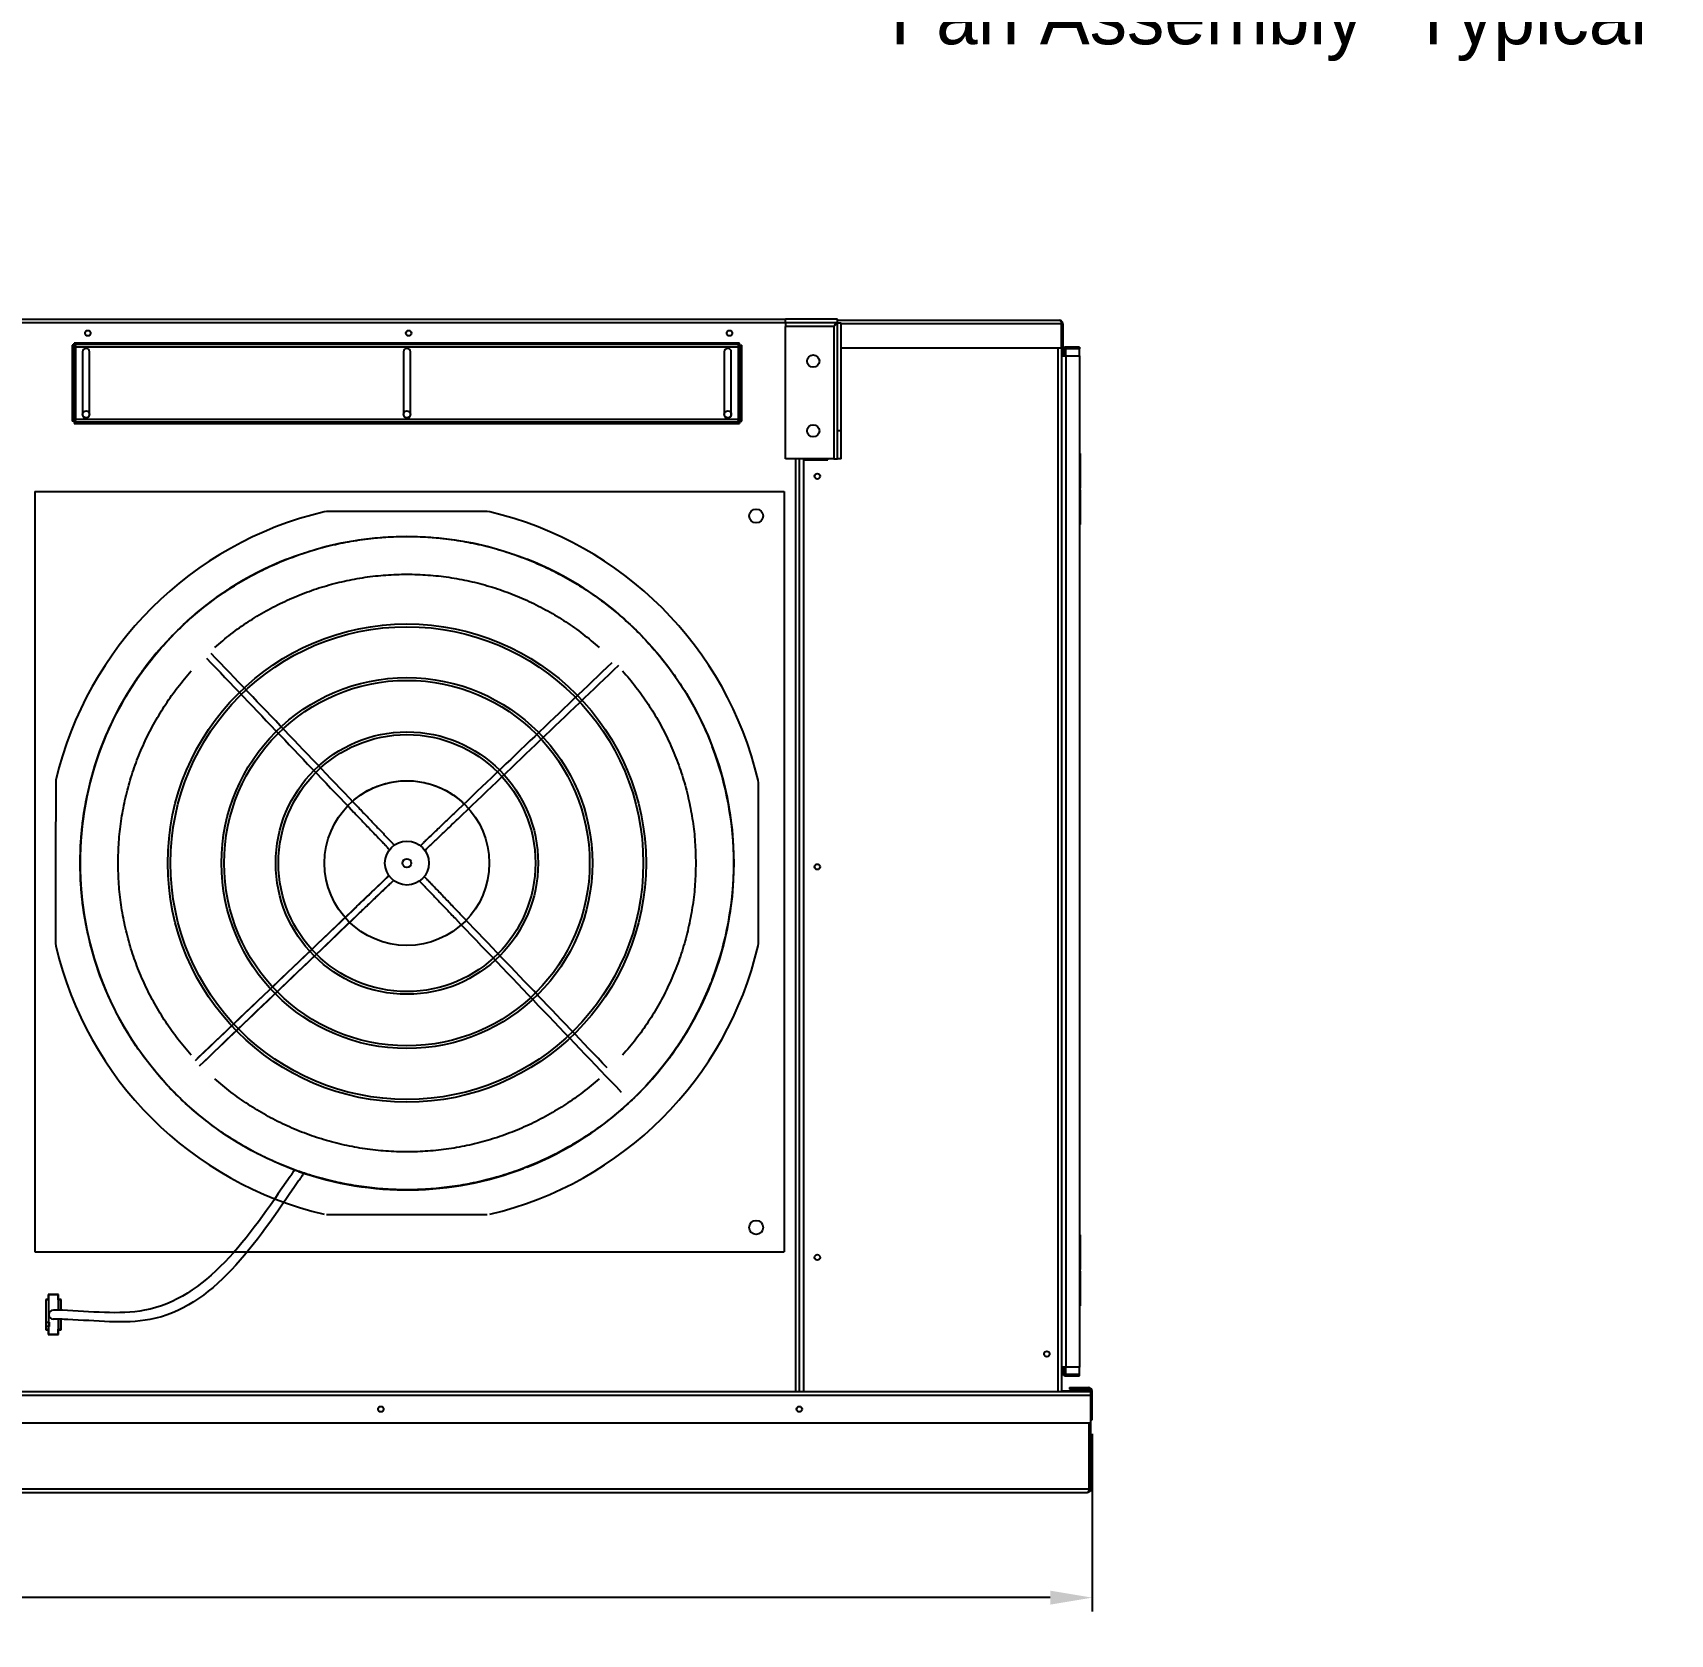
# Model space of a CAD drawing. Header units: inches. Extents: x 547 to 857, y 494 to 690.
# Drawn here: x 691.6 to 750.3, y 534.7 to 592.1 of the extents above; entities that cross this region are included whole.
import ezdxf
from ezdxf import colors
from ezdxf.entities.mleader import LeaderData, LeaderLine
from ezdxf.math import Vec2, Vec3

# ---------------------------------------------------------------- set-up
doc = ezdxf.new("R2010")
doc.units = ezdxf.units.IN
doc.header["$MEASUREMENT"] = 0
doc.header["$PDSIZE"] = -1
doc.linetypes.add('PHANTOM', pattern=[0.5, 0.25, -0.05, 0.05, -0.05, 0.05, -0.05])
doc.layers.add('Hingeable', color=7, linetype='PHANTOM')
doc.dimstyles.new('RAE Solutions', dxfattribs={"dimtxt": 2, "dimasz": 1.5, "dimexe": 0.5, "dimexo": 0.5, "dimgap": 0.5, "dimtad": 0, "dimtih": 1, "dimtoh": 1, "dimdec": 3, "dimrnd": 0.125, "dimzin": 1, "dimdsep": 46, "dimlunit": 5, "dimtxsty": 'Standard', "dimcen": 0.09, "dimadec": 0, "dimazin": 0, "dimtfac": 1, "dimtdec": 3, "dimtofl": 0, "dimtmove": 0, "dimatfit": 3, "dimfxl": 1, "dimtolj": 1, "dimtzin": 1, "dimarcsym": 0})

# ---------------------------------------------------------------- blocks, each defined once
blk = doc.blocks.new('*D209')
at = {"color": 0, "linetype": 'Continuous', "lineweight": -2}
for p, q in [((588.557, 541.797), (588.557, 535.556)), ((729.548, 541.924), (729.548, 535.556)), ((590.057, 536.056), (656.552, 536.056)), ((728.048, 536.056), (661.552, 536.056))]:
    blk.add_line(p, q, dxfattribs=at)
at = {"color": 0, "linetype": 'Continuous'}
for points in [[(590.057, 536.306), (590.057, 535.806), (588.557, 536.056)], [(728.048, 536.306), (728.048, 535.806), (729.548, 536.056)]]:
    blk.add_solid(points, dxfattribs=at)
at = {"layer": 'Defpoints', "color": 0, "linetype": 'Continuous'}
for p in [(588.557, 542.297), (729.548, 542.424), (729.548, 536.056)]:
    blk.add_point(p, dxfattribs=at)
at = {"color": 0, "linetype": 'Continuous', "lineweight": 25, "insert": (659.052, 536.056), "char_height": 2, "attachment_point": 5}
blk.add_mtext('\\A1;141', dxfattribs=at)

msp = doc.modelspace()

# ---------------------------------------------------------------- linework, layer by layer
at = {"linetype": 'Continuous', "lineweight": 25}
for p, q in [((718.552, 581.7463), (690.4681, 581.7463)), ((690.4775, 581.8793), (718.552, 581.8793)), ((718.552, 581.7493), (718.552, 581.8793)), ((720.415, 581.8793), (718.552, 581.8793)), ((720.415, 581.7493), (718.552, 581.7493)), ((718.552, 581.7493), (718.552, 581.6153)), ((720.288, 581.6153), (718.552, 581.6153)), ((718.552, 576.8793), (718.552, 581.6153)), ((720.288, 581.6153), (720.288, 576.8793)), ((720.3844, 581.7092), (720.3509, 581.7092)), ((720.415, 581.7493), (720.415, 581.8793)), ((720.415, 581.8422), (728.365, 581.8422)), ((720.552, 581.7422), (720.422, 581.7422)), ((720.422, 577.8793), (720.422, 581.7422)), ((720.552, 577.8793), (720.552, 581.7422)), ((728.441, 581.7092), (720.552, 581.7092)), ((728.441, 581.7092), (728.441, 580.8422)), ((728.448, 581.7092), (728.441, 581.7092)), ((728.498, 581.7092), (728.448, 581.7092)), ((728.448, 581.7092), (728.448, 580.8422)), ((728.498, 581.7092), (728.498, 580.8422)), ((716.911, 581.0216), (693.0666, 581.0216)), ((693.0666, 580.9716), (693.0666, 581.0216)), ((716.911, 580.9716), (716.911, 581.0216)), ((692.9888, 580.9438), (692.9888, 578.2244)), ((693.0388, 580.9438), (692.9888, 580.9438)), ((693.0388, 580.9438), (693.0388, 578.2244)), ((716.911, 580.9716), (693.0666, 580.9716)), ((693.1218, 580.8886), (716.8558, 580.8886)), ((693.1218, 578.2796), (693.1218, 580.8886)), ((693.3638, 580.7091), (693.3638, 578.4591)), ((693.6138, 578.4591), (693.6138, 580.7091)), ((704.8638, 580.7091), (704.8638, 578.4591)), ((705.1138, 578.4591), (705.1138, 580.7091)), ((716.3638, 580.7091), (716.3638, 578.4591)), ((716.6138, 578.4591), (716.6138, 580.7091)), ((716.8558, 580.8886), (716.8558, 578.2796)), ((716.9388, 578.2244), (716.9388, 580.9438)), ((716.9388, 580.9438), (716.9888, 580.9438)), ((716.9888, 578.2244), (716.9888, 580.9438)), ((728.441, 580.8422), (720.552, 580.8422)), ((728.315, 580.8422), (728.315, 543.4353)), ((728.498, 580.8422), (728.448, 580.8422)), ((728.448, 580.8422), (728.448, 543.4353)), ((728.464, 580.8162), (728.4899, 580.8162)), ((728.464, 580.8162), (728.464, 580.5662)), ((728.464, 544.3162), (728.464, 580.5662)), ((728.464, 580.5662), (728.4899, 580.5662)), ((728.4899, 580.8162), (728.527, 580.8162)), ((728.4899, 580.5662), (728.61, 580.5662)), ((728.527, 580.8162), (728.527, 580.5662)), ((728.61, 580.8162), (728.61, 580.8792)), ((729.089, 580.8792), (728.61, 580.8792)), ((729.089, 580.8162), (728.61, 580.8162)), ((728.61, 580.5662), (728.61, 580.8162)), ((728.61, 580.5662), (728.61, 544.3162)), ((728.61, 580.5662), (729.089, 580.5662)), ((729.089, 580.8792), (729.089, 580.8162)), ((729.089, 580.5662), (729.089, 580.8162)), ((729.089, 580.5662), (729.089, 544.3162)), ((693.0388, 578.2244), (692.9888, 578.2244)), ((693.0666, 578.1966), (693.0666, 578.1466)), ((693.0666, 578.1966), (716.911, 578.1966)), ((693.0666, 578.1466), (716.911, 578.1466)), ((716.8558, 578.2796), (693.1218, 578.2796)), ((716.911, 578.1966), (716.911, 578.1466)), ((716.9388, 578.2244), (716.9888, 578.2244)), ((720.552, 577.8793), (720.422, 577.8793)), ((720.422, 576.8793), (720.422, 577.8793)), ((720.552, 576.8793), (720.552, 577.8793)), ((729.136, 577.0612), (729.089, 577.0612)), ((729.136, 575.8212), (729.136, 577.0612)), ((720.288, 576.8793), (718.552, 576.8793)), ((718.919, 576.8793), (718.919, 543.4353)), ((719.052, 576.8793), (719.052, 543.4353)), ((719.198, 576.8793), (719.198, 576.8342)), ((719.198, 576.8342), (719.198, 543.4353)), ((719.198, 576.8342), (720.073, 576.8342)), ((720.052, 576.8793), (720.052, 576.8342)), ((720.073, 576.8342), (720.073, 576.8793)), ((720.288, 576.8793), (720.422, 576.8793)), ((720.552, 576.8793), (720.422, 576.8793)), ((728.448, 575.7587), (728.464, 575.7587)), ((729.136, 575.8212), (729.089, 575.8212)), ((729.1355, 575.7587), (729.089, 575.7587)), ((729.1203, 575.7587), (729.1203, 575.8212)), ((729.1355, 574.5187), (729.1355, 575.7587)), ((691.6515, 575.7008), (691.6515, 548.4508)), ((691.6515, 575.7008), (718.5055, 575.7008)), ((718.5055, 575.7008), (718.5055, 548.4508)), ((702.1112, 574.9831), (702.0209, 574.9726)), ((707.8664, 574.9831), (702.1112, 574.9831)), ((707.9567, 574.9726), (707.8664, 574.9831)), ((728.448, 574.5187), (728.464, 574.5187)), ((729.1355, 574.5187), (729.089, 574.5187)), ((717.5872, 565.2623), (717.5767, 565.3526)), ((717.5873, 562.3847), (717.5872, 565.2623)), ((692.3903, 562.3847), (692.3904, 559.5071)), ((717.5872, 559.5071), (717.5873, 562.3847)), ((692.3904, 559.5071), (692.4009, 559.4167)), ((717.5767, 559.4167), (717.5872, 559.5071)), ((702.1112, 549.7862), (707.8664, 549.7862)), ((729.136, 549.0567), (729.089, 549.0567)), ((729.136, 547.8167), (729.136, 549.0567)), ((691.6515, 548.4508), (718.5055, 548.4508)), ((728.448, 547.7542), (728.464, 547.7542)), ((729.136, 547.8167), (729.089, 547.8167)), ((729.1355, 547.7542), (729.089, 547.7542)), ((729.1203, 547.7542), (729.1203, 547.8167)), ((729.1355, 546.5142), (729.1355, 547.7542)), ((692.042, 546.7443), (692.042, 545.6593)), ((692.137, 546.7443), (692.042, 546.7443)), ((692.052, 546.7443), (692.052, 545.9293)), ((692.147, 546.7443), (692.052, 546.7443)), ((692.052, 546.7343), (692.052, 545.6693)), ((692.147, 546.7343), (692.052, 546.7343)), ((692.497, 546.9193), (692.137, 546.9193)), ((692.137, 546.9193), (692.137, 546.7443)), ((692.487, 546.9193), (692.147, 546.9193)), ((692.147, 546.9193), (692.147, 546.7443)), ((692.487, 546.9093), (692.147, 546.9093)), ((692.147, 546.9093), (692.147, 546.7343)), ((692.147, 546.7343), (692.147, 545.6693)), ((692.487, 546.7443), (692.487, 546.9193)), ((692.487, 546.7343), (692.487, 546.9093)), ((692.582, 546.7443), (692.487, 546.7443)), ((692.582, 546.7343), (692.487, 546.7343)), ((692.487, 546.7343), (692.487, 546.3603)), ((692.497, 546.7443), (692.497, 546.9193)), ((692.592, 546.7443), (692.497, 546.7443)), ((692.582, 546.357), (692.582, 546.7443)), ((692.582, 546.357), (692.582, 546.7343)), ((692.582, 546.4954), (692.582, 546.357)), ((692.592, 546.3566), (692.592, 546.7443)), ((728.448, 546.5142), (728.464, 546.5142)), ((729.1355, 546.5142), (729.089, 546.5142)), ((692.052, 545.9293), (692.162, 545.9293)), ((692.162, 545.9293), (692.162, 545.7793)), ((692.487, 546.0356), (692.487, 545.6693)), ((692.582, 545.6793), (692.582, 546.0333)), ((692.582, 545.6693), (692.582, 546.0333)), ((692.592, 545.6593), (692.592, 546.033)), ((692.042, 545.6593), (692.137, 545.6593)), ((692.162, 545.7793), (692.052, 545.7793)), ((692.052, 545.7793), (692.052, 545.6793)), ((692.052, 545.6793), (692.147, 545.6793)), ((692.052, 545.6693), (692.147, 545.6693)), ((692.137, 545.6593), (692.137, 545.4843)), ((692.137, 545.4843), (692.497, 545.4843)), ((692.147, 545.6793), (692.147, 545.5043)), ((692.147, 545.6693), (692.147, 545.4943)), ((692.147, 545.5043), (692.487, 545.5043)), ((692.147, 545.4943), (692.487, 545.4943)), ((692.487, 545.5043), (692.487, 545.6793)), ((692.487, 545.6793), (692.582, 545.6793)), ((692.487, 545.4943), (692.487, 545.6693)), ((692.487, 545.6693), (692.582, 545.6693)), ((692.497, 545.6593), (692.592, 545.6593)), ((692.497, 545.4843), (692.497, 545.6593)), ((728.464, 544.3162), (728.4899, 544.3162)), ((728.464, 544.3162), (728.464, 544.0662)), ((728.464, 544.0662), (728.4899, 544.0662)), ((728.61, 544.3162), (728.4899, 544.3162)), ((728.4899, 544.0662), (728.527, 544.0662)), ((728.527, 544.3162), (728.527, 544.0662)), ((729.089, 544.3162), (728.61, 544.3162)), ((728.61, 544.0662), (728.61, 544.3162)), ((728.61, 544.0662), (728.61, 544.0032)), ((728.61, 544.0662), (729.089, 544.0662)), ((729.089, 544.0662), (729.089, 544.3162)), ((729.089, 544.0032), (729.089, 544.0662)), ((728.448, 543.4593), (728.4975, 543.4593)), ((728.4975, 543.4593), (728.4975, 543.4353)), ((729.497, 543.4593), (728.4975, 543.4593)), ((728.61, 544.0032), (729.089, 544.0032)), ((728.735, 543.583), (728.735, 543.533)), ((728.735, 543.583), (729.4145, 543.583)), ((728.735, 543.533), (729.4145, 543.533)), ((729.4145, 543.583), (729.4145, 543.533)), ((729.4975, 543.4353), (691.1145, 543.4353)), ((729.4975, 543.3023), (691.1145, 543.3023)), ((729.4975, 543.45), (729.5475, 543.45)), ((729.4975, 543.4248), (729.4975, 543.45)), ((729.4975, 543.3023), (729.4975, 543.4248)), ((729.4975, 542.3103), (729.4975, 543.3023)), ((729.5475, 542.4245), (729.5475, 543.45)), ((729.4975, 542.3103), (691.1145, 542.3103)), ((729.4405, 539.9558), (729.4405, 542.3103)), ((729.4475, 539.9558), (729.4475, 542.3103)), ((729.4975, 542.4245), (729.5475, 542.4245)), ((729.4975, 539.9558), (729.4975, 542.3103)), ((588.6636, 539.9558), (729.4405, 539.9558)), ((729.4975, 539.9558), (729.4475, 539.9558)), ((588.7395, 539.8228), (729.3645, 539.8228))]:
    msp.add_line(p, q, dxfattribs=at)
msp.add_line((692.4009, 565.3526), (692.3903, 562.3847))
for centre, radius in [((693.552, 581.3793), 0.0995), ((705.052, 581.3793), 0.0995), ((716.552, 581.3793), 0.0995), ((719.552, 580.3793), 0.2188), ((693.4888, 578.4718), 0.125), ((704.9888, 578.4718), 0.125), ((716.4888, 578.4718), 0.125), ((719.552, 577.8793), 0.2188), ((719.698, 576.2507), 0.0995), ((717.5055, 574.8258), 0.25), ((704.9888, 562.3847), 11.7126), ((704.9888, 562.3847), 8.5704), ((704.9888, 562.3847), 8.472), ((704.9888, 562.3847), 6.6478), ((704.9888, 562.3847), 6.5493), ((704.9888, 562.3847), 4.7037), ((704.9888, 562.3847), 4.6053), ((704.9888, 562.3847), 0.7874), ((704.9888, 562.3847), 0.1575), ((704.9888, 562.3847), 0.1575), ((719.698, 562.2507), 0.0995), ((717.5055, 549.3258), 0.25), ((719.698, 548.2507), 0.0995), ((727.9244, 544.7922), 0.0995), ((704.052, 542.8103), 0.0995), ((719.052, 542.8103), 0.0995)]:
    msp.add_circle(centre, radius, dxfattribs=at)
msp.add_circle((704.9888, 562.3847), 2.9528)
for centre, radius, start, end in [((693.4888, 580.7091), 0.125, 0, 180), ((704.9888, 580.7091), 0.125, 0, 180), ((716.4888, 580.7091), 0.125, 0, 180), ((728.61, 580.7332), 0.146, 90, 145.354785), ((728.61, 580.7332), 0.083, 90, 180), ((693.4888, 578.4591), 0.125, 180, 0), ((704.9888, 578.4591), 0.125, 180, 0), ((716.4888, 578.4591), 0.125, 180, 0), ((704.9888, 562.3847), 12.9331, 103.266671, 166.733329), ((704.9888, 562.3847), 12.9331, 13.266671, 76.733329), ((704.9888, 562.3847), 11.7147, 111.531341, 134.202639), ((704.9888, 562.3847), 11.7147, 45.797361, 68.468659), ((704.9888, 562.3847), 11.7147, 135.797361, 158.468659), ((704.9888, 562.3847), 11.7147, 159.099945, 200.900055), ((704.9888, 562.3847), 11.7147, 339.099945, 20.900055), ((704.9888, 562.3847), 12.9331, 193.266671, 256.733329), ((704.9888, 562.3847), 12.9331, 283.266671, 346.733329), ((704.9888, 562.3847), 11.7147, 315.797361, 338.468659), ((704.9888, 562.3847), 11.7147, 291.531341, 314.202639), ((704.9888, 562.3847), 11.7147, 250.653346, 290.900055), ((692.317, 546.2018), 0.1631, 90, 270), ((728.61, 544.1492), 0.146, 214.645215, 270), ((728.61, 544.1492), 0.083, 180, 270), ((729.4145, 543.45), 0.133, 0, 90), ((729.4145, 543.45), 0.083, 0, 90)]:
    msp.add_arc(centre, radius, start, end, dxfattribs=at)
for points, knots in [([(720.288, 581.6153), (720.2986, 581.6328), (720.3198, 581.668), (720.3515, 581.7123), (720.3832, 581.7432), (720.4044, 581.7473), (720.415, 581.7493)], [0, 0, 0, 0, 0.2499997, 0.4999982, 0.7500043, 1, 1, 1, 1]), ([(720.422, 581.7422), (720.421, 581.7412), (720.4188, 581.7391), (720.4028, 581.7259), (720.3765, 581.7025), (720.3378, 581.6639), (720.3053, 581.6322), (720.288, 581.6153)], [0, 0, 0, 0, 0.1511523, 0.3020004, 0.4605084, 0.711982, 1, 1, 1, 1]), ([(728.365, 581.8422), (728.3739, 581.8408), (728.3932, 581.8378), (728.4183, 581.8136), (728.4334, 581.777), (728.4396, 581.7413), (728.4406, 581.718), (728.441, 581.7092)], [0, 0, 0, 0, 0.2277485, 0.4962014, 0.6892053, 0.8824399, 1, 1, 1, 1]), ([(728.498, 581.7092), (728.4971, 581.721), (728.4954, 581.7432), (728.4832, 581.7724), (728.4678, 581.795), (728.4466, 581.8157), (728.4137, 581.8365), (728.3834, 581.8401), (728.365, 581.8422)], [0, 0, 0, 0, 0.15709085, 0.29742919, 0.42172758, 0.53098073, 0.71670474, 1, 1, 1, 1]), ([(728.448, 581.7092), (728.4474, 581.7165), (728.4462, 581.7304), (728.4411, 581.7444), (728.4371, 581.7501), (728.4367, 581.7506)], [0, 0, 0, 0, 0.4983993, 0.9495515, 1, 1, 1, 1]), ([(693.1218, 580.8886), (693.1117, 580.8929), (693.0914, 580.9015), (693.065, 580.9143), (693.0462, 580.9272), (693.0393, 580.937), (693.0389, 580.9425), (693.0388, 580.9438)], [0, 0, 0, 0, 0.2332196, 0.4664869, 0.6997626, 0.933042, 1, 1, 1, 1]), ([(693.0666, 580.9716), (693.0709, 580.9705), (693.0795, 580.9683), (693.0924, 580.9515), (693.1052, 580.9272), (693.1151, 580.9045), (693.1206, 580.8915), (693.1218, 580.8886)], [0, 0, 0, 0, 0.2332162, 0.4664888, 0.699761, 0.9330417, 1, 1, 1, 1]), ([(716.8558, 580.8886), (716.8601, 580.8987), (716.8687, 580.919), (716.8815, 580.9454), (716.8944, 580.9642), (716.9042, 580.9711), (716.9097, 580.9715), (716.911, 580.9716)], [0, 0, 0, 0, 0.23322412, 0.46648622, 0.6997697, 0.93304168, 1, 1, 1, 1]), ([(716.9388, 580.9438), (716.9377, 580.9395), (716.9355, 580.9309), (716.9187, 580.918), (716.8944, 580.9051), (716.8717, 580.8953), (716.8587, 580.8898), (716.8558, 580.8886)], [0, 0, 0, 0, 0.2332296, 0.4664915, 0.6997773, 0.9330446, 1, 1, 1, 1]), ([(693.0388, 578.2244), (693.0399, 578.2287), (693.0421, 578.2373), (693.0589, 578.2502), (693.0832, 578.263), (693.1059, 578.2729), (693.1189, 578.2784), (693.1218, 578.2796)], [0, 0, 0, 0, 0.2332218, 0.4664899, 0.6997617, 0.9330418, 1, 1, 1, 1]), ([(693.1218, 578.2796), (693.1175, 578.2695), (693.1089, 578.2492), (693.0961, 578.2228), (693.0832, 578.204), (693.0734, 578.1971), (693.0679, 578.1967), (693.0666, 578.1966)], [0, 0, 0, 0, 0.2332232, 0.4664974, 0.6997687, 0.9330484, 1, 1, 1, 1]), ([(716.911, 578.1966), (716.9067, 578.1977), (716.8981, 578.1998), (716.8852, 578.2166), (716.8724, 578.241), (716.8625, 578.2637), (716.857, 578.2767), (716.8558, 578.2796)], [0, 0, 0, 0, 0.2332229, 0.4664838, 0.6997614, 0.9330473, 1, 1, 1, 1]), ([(716.8558, 578.2796), (716.8659, 578.2753), (716.8862, 578.2667), (716.9126, 578.2538), (716.9314, 578.241), (716.9383, 578.2312), (716.9387, 578.2257), (716.9388, 578.2244)], [0, 0, 0, 0, 0.2332091, 0.4664778, 0.6997642, 0.9330449, 1, 1, 1, 1]), ([(693.2793, 562.3847), (693.2841, 562.6401), (693.2938, 563.151), (693.3718, 563.9141), (693.4959, 564.6707), (693.6702, 565.4175), (693.8928, 566.1513), (694.1629, 566.8689), (694.4793, 567.5673), (694.8408, 568.2436), (695.2457, 568.8948), (695.6924, 569.5181), (696.1788, 570.1108), (696.703, 570.6705), (697.2627, 571.1946), (697.8554, 571.6811), (698.4787, 572.1277), (699.1299, 572.5326), (699.8061, 572.8941), (700.5046, 573.2106), (701.2222, 573.4807), (701.956, 573.7033), (702.7028, 573.8774), (703.4593, 574.0023), (704.2224, 574.0775), (704.9888, 574.1025), (705.7552, 574.0775), (706.5183, 574.0023), (707.2748, 573.8774), (708.0216, 573.7033), (708.7554, 573.4807), (709.473, 573.2106), (710.1715, 572.8941), (710.8477, 572.5326), (711.4989, 572.1277), (712.1222, 571.6811), (712.7149, 571.1946), (713.2746, 570.6705), (713.7988, 570.1108), (714.2852, 569.5181), (714.7319, 568.8948), (715.1368, 568.2436), (715.4983, 567.5673), (715.8147, 566.8689), (716.0848, 566.1512), (716.3074, 565.4175), (716.4817, 564.6707), (716.6058, 563.9141), (716.6838, 563.151), (716.6935, 562.6401), (716.6983, 562.3847)], [0, 0, 0, 0, 0.0208333, 0.0416667, 0.0625, 0.0833333, 0.1041667, 0.125, 0.1458333, 0.1666667, 0.1875, 0.2083334, 0.2291667, 0.25, 0.2708334, 0.2916666, 0.3125, 0.3333333, 0.3541667, 0.375, 0.3958333, 0.4166666, 0.4375001, 0.4583333, 0.4791667, 0.5, 0.5208333, 0.5416667, 0.5625, 0.5833334, 0.6041667, 0.625, 0.6458334, 0.6666667, 0.6875, 0.7083334, 0.7291667, 0.75, 0.7708333, 0.7916667, 0.8125, 0.8333333, 0.8541667, 0.875, 0.8958333, 0.9166667, 0.9375, 0.9583333, 0.9791667, 1, 1, 1, 1]), ([(698.1016, 570.1134), (698.2926, 570.2766), (698.6747, 570.6029), (699.291, 571.0379), (699.9348, 571.43), (700.6062, 571.7734), (701.3006, 572.0674), (702.0145, 572.3099), (702.7442, 572.5), (703.4857, 572.6364), (704.2353, 572.7186), (704.9888, 572.746), (705.7423, 572.7186), (706.4919, 572.6364), (707.2334, 572.5), (707.9631, 572.3099), (708.6771, 572.0674), (709.3714, 571.7734), (710.0428, 571.43), (710.6866, 571.0379), (711.3029, 570.6029), (711.685, 570.2766), (711.876, 570.1134)], [0, 0, 0, 0, 0.04999991, 0.09999992, 0.14999988, 0.19999993, 0.25, 0.30000004, 0.35000001, 0.40000012, 0.45000007, 0.49999985, 0.54999995, 0.5999999, 0.65000001, 0.69999997, 0.75000002, 0.80000009, 0.85, 0.89999996, 0.94999997, 1, 1, 1, 1]), ([(704.5409, 563.0244), (704.5164, 563.05), (704.4611, 563.1078), (704.3753, 563.1976), (704.2832, 563.294), (704.1903, 563.3912), (704.0963, 563.4896), (703.9356, 563.6577), (703.708, 563.8959), (703.4583, 564.1571), (703.3062, 564.3164), (703.2523, 564.3728), (703.2523, 564.3728), (703.2523, 564.3728), (703.2523, 564.3728), (701.4939, 566.2135), (699.7354, 568.0543), (697.977, 569.895)], [0, 0, 0, 0, 0.0569934, 0.1284733, 0.1996553, 0.2712092, 0.3445962, 0.4184681, 0.6452378, 0.8743866, 1, 1, 1, 1, 1, 1, 5.101091, 5.101091, 5.101091, 5.101091]), ([(697.809, 569.727), (699.5653, 567.8891), (701.3216, 566.0512), (703.0779, 564.2133), (703.1885, 564.0976), (703.404, 563.8721), (703.7238, 563.5374), (703.9599, 563.2904), (704.117, 563.126), (704.1955, 563.0439), (704.2797, 562.9557), (704.3378, 562.8949), (704.3704, 562.8609)], [-4.0819958, -4.0819958, -4.0819958, -4.0819958, 0, 0, 0, 0.2569054, 0.5009392, 0.742315, 0.8045877, 0.8653534, 0.9244711, 1, 1, 1, 1]), ([(712.3311, 569.5645), (710.4907, 567.8058), (708.6504, 566.0471), (706.81, 564.2884), (706.6968, 564.1803), (706.4738, 563.9671), (706.1416, 563.6496), (705.8946, 563.4136), (705.7302, 563.2565), (705.648, 563.178), (705.5615, 563.0953), (705.5024, 563.0389), (705.47, 563.0079)], [-4.1105294, -4.1105294, -4.1105294, -4.1105294, 0, 0, 0, 0.2528246, 0.4982351, 0.7409713, 0.8035953, 0.8647041, 0.924154, 0.9963735, 0.9963735, 0.9963735, 0.9963735]), ([(705.6332, 562.8371), (705.6573, 562.8601), (705.7135, 562.9138), (705.8017, 562.9982), (705.8981, 563.0902), (705.9953, 563.1831), (706.0937, 563.2772), (706.2619, 563.4379), (706.5, 563.6654), (706.7624, 563.9162), (706.9227, 564.0694), (706.9802, 564.1243), (706.9802, 564.1243), (706.9802, 564.1243), (706.9802, 564.1243), (708.8478, 565.9102), (710.7155, 567.6962), (712.5831, 569.4821)], [0.0036723, 0.0036723, 0.0036723, 0.0036723, 0.0570282, 0.1283208, 0.1993194, 0.2706881, 0.3438843, 0.4175641, 0.6437447, 0.8722989, 1, 1, 1, 1, 1, 1, 5.1531428, 5.1531428, 5.1531428, 5.1531428]), ([(694.6366, 562.3847), (694.6419, 562.6358), (694.6524, 563.1382), (694.7377, 563.8877), (694.8733, 564.6293), (695.0636, 565.359), (695.3061, 566.0729), (695.6, 566.7673), (695.9434, 567.4386), (696.3355, 568.0825), (696.7705, 568.6988), (697.0969, 569.0809), (697.26, 569.2719)], [0, 0, 0, 0, 0.1, 0.2, 0.3, 0.4000001, 0.5, 0.6000001, 0.7000001, 0.8000001, 0.9000001, 1, 1, 1, 1]), ([(712.7176, 569.2719), (712.8807, 569.0809), (713.2071, 568.6988), (713.6421, 568.0825), (714.0342, 567.4386), (714.3776, 566.7673), (714.6715, 566.0729), (714.914, 565.359), (715.1043, 564.6293), (715.2399, 563.8877), (715.3252, 563.1382), (715.3357, 562.6358), (715.341, 562.3847)], [0, 0, 0, 0, 0.1, 0.1999999, 0.3, 0.4, 0.5, 0.6, 0.7, 0.8, 0.9, 1, 1, 1, 1]), ([(703.037, 564.5981), (703.1064, 564.6569), (703.2547, 564.7827), (703.506, 564.9438), (703.7821, 565.0857), (704.072, 565.1973), (704.3719, 565.2774), (704.6787, 565.328), (704.8854, 565.3343), (704.9888, 565.3374)], [0, 0, 0, 0, 0.1279186, 0.2732661, 0.4186119, 0.5639605, 0.7093065, 0.8546544, 1, 1, 1, 1]), ([(704.9888, 565.3374), (705.0922, 565.3343), (705.2989, 565.328), (705.6057, 565.2774), (705.9056, 565.1973), (706.1954, 565.0855), (706.4722, 564.9445), (706.7311, 564.7735), (706.9206, 564.6263), (707.0152, 564.5291), (707.0377, 564.506)], [0, 0, 0, 0, 0.1367586, 0.2735174, 0.4102743, 0.5470337, 0.6837905, 0.8205489, 0.9573069, 1, 1, 1, 1]), ([(716.6983, 562.3847), (716.6935, 562.1292), (716.6838, 561.6183), (716.6058, 560.8552), (716.4817, 560.0986), (716.3074, 559.3518), (716.0848, 558.6181), (715.8147, 557.9004), (715.4983, 557.202), (715.1368, 556.5257), (714.7319, 555.8745), (714.2852, 555.2513), (713.7988, 554.6585), (713.2746, 554.0989), (712.7149, 553.5747), (712.1222, 553.0882), (711.4989, 552.6416), (710.8477, 552.2367), (710.1715, 551.8752), (709.473, 551.5587), (708.7554, 551.2886), (708.0216, 551.066), (707.2748, 550.8919), (706.5183, 550.767), (705.7552, 550.6919), (704.9888, 550.6668), (704.2224, 550.6919), (703.4593, 550.767), (702.7028, 550.8919), (701.956, 551.066), (701.2222, 551.2886), (700.5046, 551.5587), (699.8061, 551.8752), (699.1299, 552.2367), (698.4787, 552.6416), (697.8554, 553.0882), (697.2627, 553.5747), (696.703, 554.0989), (696.1788, 554.6585), (695.6924, 555.2513), (695.2457, 555.8745), (694.8408, 556.5257), (694.4793, 557.202), (694.1629, 557.9004), (693.8928, 558.6181), (693.6702, 559.3518), (693.4959, 560.0986), (693.3718, 560.8552), (693.2938, 561.6183), (693.2841, 562.1292), (693.2793, 562.3847)], [0, 0, 0, 0, 0.0208333, 0.0416667, 0.0625, 0.0833333, 0.1041667, 0.125, 0.1458333, 0.1666667, 0.1875, 0.2083333, 0.2291667, 0.25, 0.2708333, 0.2916666, 0.3125, 0.3333333, 0.3541666, 0.375, 0.3958333, 0.4166666, 0.4375, 0.4583333, 0.4791667, 0.5, 0.5208333, 0.5416667, 0.5624999, 0.5833334, 0.6041667, 0.625, 0.6458333, 0.6666667, 0.6875, 0.7083334, 0.7291666, 0.75, 0.7708333, 0.7916666, 0.8125, 0.8333333, 0.8541667, 0.875, 0.8958333, 0.9166667, 0.9375, 0.9583333, 0.9791667, 1, 1, 1, 1]), ([(697.26, 555.4974), (697.0969, 555.6884), (696.7705, 556.0705), (696.3355, 556.6868), (695.9434, 557.3307), (695.6, 558.002), (695.3061, 558.6964), (695.0636, 559.4104), (694.8733, 560.14), (694.7377, 560.8816), (694.6524, 561.6311), (694.6419, 562.1335), (694.6366, 562.3847)], [0, 0, 0, 0, 0.0999999, 0.1999999, 0.2999999, 0.3999999, 0.5, 0.5999999, 0.7, 0.8, 0.9, 1, 1, 1, 1]), ([(715.341, 562.3847), (715.3357, 562.1335), (715.3252, 561.6311), (715.2399, 560.8816), (715.1043, 560.14), (714.914, 559.4104), (714.6715, 558.6964), (714.3776, 558.002), (714.0342, 557.3307), (713.6421, 556.6868), (713.2071, 556.0705), (712.8807, 555.6884), (712.7176, 555.4974)], [0, 0, 0, 0, 0.10000001, 0.20000001, 0.30000005, 0.40000004, 0.49999999, 0.59999998, 0.70000005, 0.80000007, 0.90000005, 1, 1, 1, 1]), ([(704.3493, 561.9369), (704.3236, 561.9123), (704.2657, 561.857), (704.1759, 561.7712), (704.0795, 561.6791), (703.9823, 561.5862), (703.8839, 561.4922), (703.7157, 561.3314), (703.4776, 561.1039), (703.2161, 560.854), (703.0567, 560.7017), (703.0001, 560.6476), (701.1324, 558.8627), (699.2646, 557.0778), (697.3969, 555.2929)], [0, 0, 0, 0, 0.0571103, 0.1285494, 0.1996939, 0.2712092, 0.3445558, 0.4183871, 0.6450323, 0.874058, 1, 1, 1, 5.1585115, 5.1585115, 5.1585115, 5.1585115]), ([(697.5602, 555.1223), (699.4268, 556.9061), (701.2934, 558.6898), (703.16, 560.4736), (703.2757, 560.5842), (703.5013, 560.7998), (703.836, 561.1197), (704.083, 561.3557), (704.2474, 561.5128), (704.3296, 561.5913), (704.4174, 561.6753), (704.4779, 561.733), (704.5116, 561.7653)], [-4.1481599, -4.1481599, -4.1481599, -4.1481599, 0, 0, 0, 0.2572, 0.5013761, 0.7428914, 0.8052003, 0.8660018, 0.9251526, 1, 1, 1, 1]), ([(705.4364, 561.7453), (705.461, 561.7195), (705.5164, 561.6616), (705.6023, 561.5717), (705.6944, 561.4754), (705.7873, 561.3782), (705.8813, 561.2798), (706.042, 561.1116), (706.2696, 560.8734), (706.5198, 560.6116), (706.6725, 560.4518), (706.7269, 560.3949), (708.7075, 558.3223), (710.6881, 556.2496), (712.6688, 554.177)], [0, 0, 0, 0, 0.057144, 0.1285215, 0.1996015, 0.2710529, 0.3443346, 0.4181006, 0.6445454, 0.8733658, 1, 1, 1, 5.6105371, 5.6105371, 5.6105371, 5.6105371]), ([(712.1687, 555.0424), (710.4118, 556.8808), (708.655, 558.7192), (706.8981, 560.5576), (706.7881, 560.6728), (706.5731, 560.8978), (706.2538, 561.2319), (706.0177, 561.4789), (705.8606, 561.6433), (705.7821, 561.7255), (705.698, 561.8135), (705.6401, 561.8741), (705.6077, 561.908)], [-4.0895412, -4.0895412, -4.0895412, -4.0895412, 0, 0, 0, 0.2561027, 0.5005159, 0.7422669, 0.8046364, 0.8654965, 0.9247061, 1, 1, 1, 1]), ([(711.876, 554.6559), (711.685, 554.4927), (711.3029, 554.1664), (710.6866, 553.7314), (710.0428, 553.3393), (709.3714, 552.9959), (708.6771, 552.702), (707.9631, 552.4594), (707.2334, 552.2694), (706.4919, 552.1329), (705.7423, 552.0507), (704.9888, 552.0233), (704.2353, 552.0507), (703.4857, 552.1329), (702.7442, 552.2694), (702.0145, 552.4594), (701.3006, 552.702), (700.6062, 552.9959), (699.9348, 553.3393), (699.291, 553.7314), (698.6747, 554.1664), (698.2926, 554.4927), (698.1016, 554.6559)], [0, 0, 0, 0, 0.05000005, 0.10000004, 0.15000001, 0.19999991, 0.24999998, 0.30000002, 0.35, 0.4000001, 0.45000005, 0.50000015, 0.54999993, 0.59999988, 0.64999998, 0.69999996, 0.75000001, 0.80000007, 0.85000011, 0.90000008, 0.95000007, 1, 1, 1, 1]), ([(701.2924, 551.2684), (701.2641, 551.2267), (701.2359, 551.1849), (701.2076, 551.1432), (701.2076, 551.1432), (701.2076, 551.1432), (701.2076, 551.1432), (701.183, 551.1069), (701.1584, 551.0706), (701.1338, 551.0342), (701.1171, 551.0096), (701.1004, 550.985), (701.0837, 550.9604), (699.555, 548.704), (697.4049, 545.5306), (693.649, 546.0069), (692.4845, 546.0364), (692.3126, 546.0387)], [-0.3298403, -0.3298403, -0.3298403, -0.3298403, -0.195731, -0.195731, -0.195731, -0.195731, -0.195731, -0.195731, -0.079089, -0.079089, -0.079089, 0, 0, 0, 7.2472697, 10.1929424, 10.7060179, 10.7060179, 10.7060179, 10.7060179]), ([(700.9593, 551.387), (700.9321, 551.3469), (700.9049, 551.3068), (700.8778, 551.2667), (700.8534, 551.2309), (700.8291, 551.195), (700.8048, 551.1591), (700.8038, 551.1577), (700.8029, 551.1563), (700.8019, 551.1549), (699.3035, 548.9444), (697.164, 545.8668), (693.5267, 546.3281), (692.4246, 546.3625), (692.317, 546.3649)], [-0.1037755, -0.1037755, -0.1037755, -0.1037755, 0.0250348, 0.0250348, 0.0250348, 0.1403463, 0.1403463, 0.1403463, 0.1448443, 0.1448443, 0.1448443, 7.2472697, 10.1929424, 10.5128293, 10.5128293, 10.5128293, 10.5128293]), ([(729.3645, 539.8228), (729.3759, 539.825), (729.3954, 539.8289), (729.4169, 539.8525), (729.4284, 539.876), (729.4349, 539.8991), (729.4392, 539.9262), (729.4401, 539.9458), (729.4405, 539.9558)], [0, 0, 0, 0, 0.2914182, 0.4990277, 0.617298, 0.7394342, 0.8666504, 1, 1, 1, 1]), ([(729.4975, 539.9558), (729.4962, 539.9417), (729.4936, 539.9136), (729.4735, 539.8762), (729.4428, 539.8453), (729.4051, 539.8261), (729.377, 539.8238), (729.3645, 539.8228)], [0, 0, 0, 0, 0.1872374, 0.3741867, 0.5614634, 0.806054, 1, 1, 1, 1]), ([(729.4475, 539.9558), (729.4469, 539.947), (729.4459, 539.933), (729.4396, 539.9216), (729.4373, 539.9175)], [0, 0, 0, 0, 0.6336227, 1, 1, 1, 1])]:
    msp.add_open_spline(points, degree=3, knots=knots, dxfattribs=at)
for points in [[(704.3441, 561.9326), (702.055, 559.7466), (699.766, 557.5605), (697.4769, 555.3745)], [(697.6467, 555.2046), (699.9337, 557.3902), (702.2206, 559.5758), (704.5076, 561.7614)]]:
    msp.add_open_spline(points, degree=3, dxfattribs=at)

# ---------------------------------------------------------------- dimensions: what is measured, and where the dimension line sits
dim = msp.add_linear_dim(base=(729.5475, 536.0556), p1=(588.5565, 542.2973), p2=(729.5475, 542.4245), dimstyle='RAE Solutions', dxfattribs=at)
dim.commit()
dim.dimension.update_dxf_attribs({"geometry": '*D209', "text_midpoint": (659.052, 536.0556)})

# ---------------------------------------------------------------- leaders
at = {"layer": 'Hingeable', "linetype": 'PHANTOM', "ltscale": 10}
ml = msp.add_multileader_mtext('Standard', dxfattribs=at)
ml.set_content('Hingeable, Lift Off\\PFan Assembly "Typical"', color=256)
ml.set_leader_properties()
ml.build(insert=Vec2(0, 0))
ml.multileader.update_dxf_attribs({"text_right_attachment_type": 6, "dogleg_length": 2, "arrow_head_size": 1.5})
ctx = ml.context
ctx.base_point, ctx.char_height, ctx.arrow_head_size, ctx.landing_gap_size, ctx.plane_origin = Vec3(721.8234, 595.7354), 2, 1.5, 0.5, Vec3(710.7653, 600.3741)
ctx.right_attachment = 6
notes = []
notes.append((ctx, [(0, (1, 1, 0), (719.8234, 595.7354), (1, 0), 2, [(0, [(710.7653, 600.3741)], 0, [])])]))
ctx.mtext.insert, ctx.mtext.flow_direction = Vec3(722.3234, 597.0688), 5
for ctx, leaders in notes:
    for number, flags, end, landing, length, lines in leaders:
        leader = LeaderData()
        leader.index, (leader.has_last_leader_line, leader.has_dogleg_vector, leader.attachment_direction) = number, flags
        leader.last_leader_point, leader.dogleg_vector, leader.dogleg_length = Vec3(end), Vec3(landing), length
        for number, points, colour, breaks in lines:
            line = LeaderLine()
            line.index, line.vertices, line.color, line.breaks = number, Vec3.list(points), colors.encode_raw_color(colour), breaks
            leader.lines.append(line)
        ctx.leaders.append(leader)

doc.saveas('drawing.dxf')
